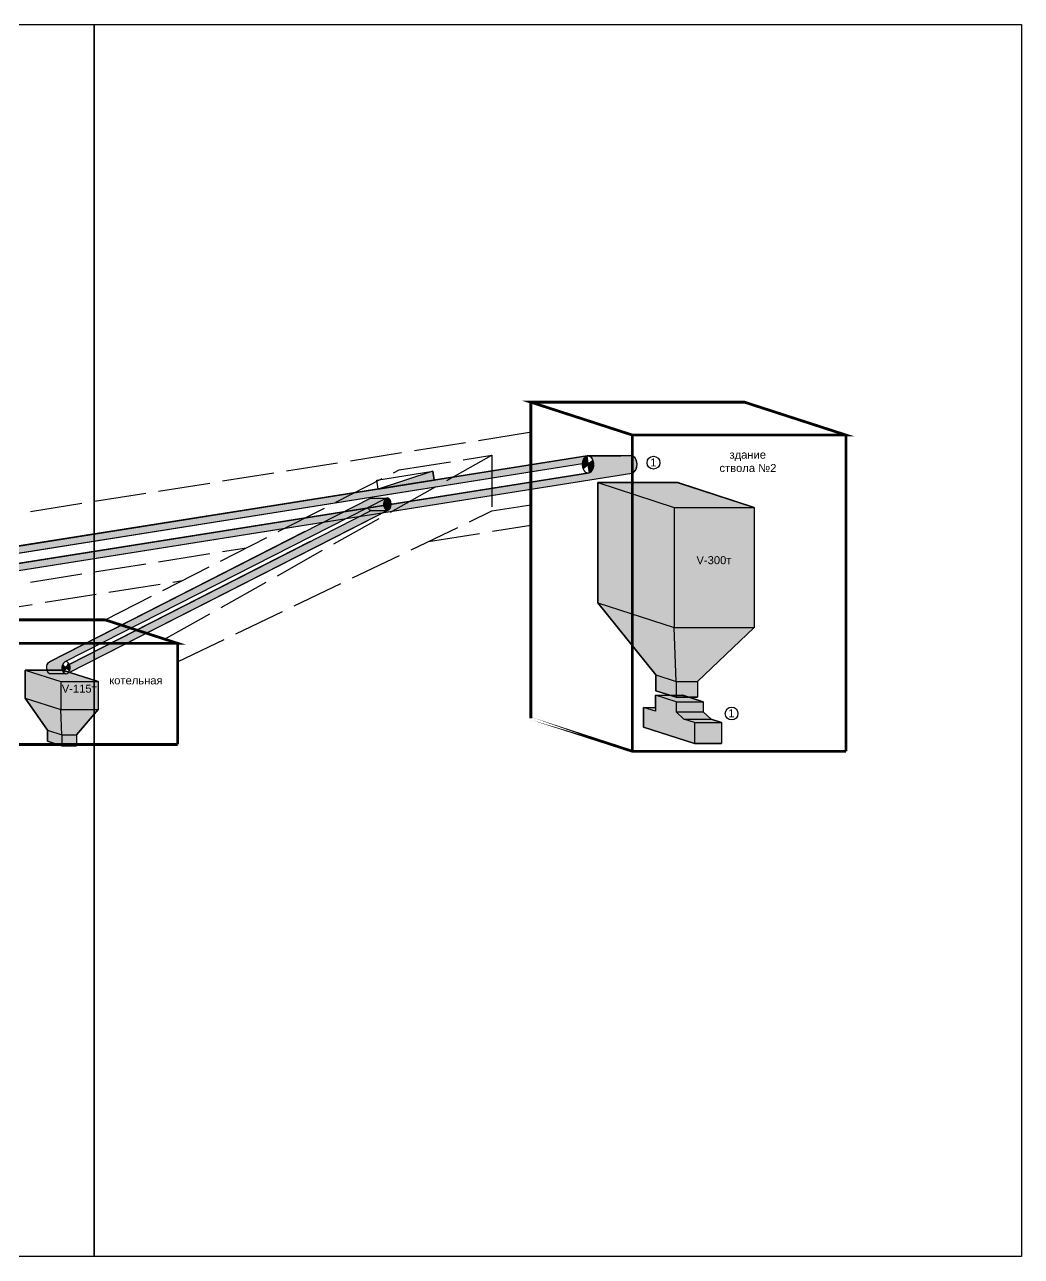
# Model space of a CAD drawing. Header units: millimetres. Extents: x 846 to 2253, y 1154 to 2332.
# Drawn here: x 1474.4 to 1705.3, y 1154.5 to 1439.9 of the extents above; entities that cross this region are included whole.
import ezdxf

# ---------------------------------------------------------------- set-up
doc = ezdxf.new("R2010")
doc.units = ezdxf.units.MM
doc.linetypes.add('ACAD_ISO02W100', pattern=[15, 12, -3])
doc.layers.add('А4', color=7, linetype='Continuous')
doc.styles.get("Standard").update_dxf_attribs({"font": 'ARIAL.TTF'})

# ---------------------------------------------------------------- blocks, each defined once
blk = doc.blocks.new('Бункер породный 300т')
blk.add_hatch(color=3).paths.add_polyline_path([(1840.46, 1323.74), (1869.2, 1323.74), (1896.98, 1314.81), (1896.98, 1271.36), (1876.47, 1251.85), (1876.47, 1246.11), (1868.75, 1246.11), (1861.4, 1248.49), (1861.4, 1254.23), (1840.46, 1280.29)])
for p, q in [((1840.46, 1280.29), (1861.4, 1254.23)), ((1868.75, 1251.85), (1868.02, 1271.36))]:
    blk.add_line(p, q)
for points in [[(1840.46, 1323.74), (1869.2, 1323.74), (1896.98, 1314.81), (1896.98, 1271.36), (1896.98, 1271.36), (1896.98, 1271.36), (1896.98, 1271.36), (1896.98, 1271.36), (1896.98, 1271.36), (1896.98, 1271.36), (1896.98, 1271.36), (1896.98, 1271.36), (1896.98, 1271.36), (1896.98, 1271.36), (1896.98, 1271.36), (1896.98, 1271.36), (1896.98, 1271.36), (1896.98, 1271.36), (1896.98, 1271.36), (1896.98, 1271.36), (1896.98, 1271.36), (1896.98, 1271.36), (1896.98, 1271.36), (1896.98, 1271.36), (1876.47, 1251.85), (1876.47, 1246.11), (1868.75, 1246.11), (1861.4, 1248.49), (1861.4, 1254.23), (1840.46, 1280.29), (1840.46, 1323.74)], [(1840.46, 1323.74), (1868.02, 1314.81), (1896.98, 1314.81), (1869.43, 1323.74), (1840.46, 1323.74)], [(1840.46, 1323.74), (1840.46, 1280.29)], [(1868.02, 1314.81), (1868.02, 1271.36)], [(1896.98, 1314.81), (1896.98, 1271.36)], [(1840.46, 1280.29), (1868.02, 1271.36), (1896.98, 1271.36)], [(1876.47, 1251.85), (1896.98, 1271.36)], [(1861.4, 1254.23), (1868.75, 1251.85), (1876.47, 1251.85)], [(1861.4, 1254.23), (1861.4, 1248.49)], [(1868.75, 1251.85), (1868.75, 1246.11)], [(1876.47, 1251.85), (1876.47, 1246.11)], [(1861.4, 1248.49), (1868.75, 1246.11), (1876.47, 1246.11)]]:
    blk.add_lwpolyline(points)
blk = doc.blocks.new('Конвейер на котельную')
for color, points in [(254, [(1784.69, 1222.53), (1779.86, 1222.53), (1779.62, 1222.57), (1779.43, 1222.65), (1779.25, 1222.77), (1779.07, 1222.94), (1778.95, 1223.1), (1778.86, 1223.24), (1778.78, 1223.38), (1778.68, 1223.61), (1778.6, 1223.87), (1778.53, 1224.18), (1778.49, 1224.48), (1778.48, 1224.77), (1778.49, 1224.99), (1778.52, 1225.26), (1778.56, 1225.52), (1778.63, 1225.77), (1778.71, 1225.99), (1778.83, 1226.26), (1778.98, 1226.49), (1779.13, 1226.67), (1779.45, 1226.91), (1895.57, 1286.12), (1901.29, 1286.12), (1785.04, 1226.89), (1784.73, 1226.65), (1784.52, 1226.39), (1784.33, 1226.05), (1784.2, 1225.68), (1784.13, 1225.36), (1784.09, 1225.02), (1784.09, 1224.53), (1784.13, 1224.18), (1784.2, 1223.84), (1784.4, 1223.34), (1784.61, 1223), (1784.99, 1222.66), (1785.36, 1222.53)]), (254, [(1786.01, 1222.7), (1786.16, 1222.83), (1786.25, 1222.92), (1786.42, 1223.14), (1786.61, 1223.51), (1786.73, 1223.86), (1786.81, 1224.25), (1786.84, 1224.61), (1786.84, 1224.95), (1786.81, 1225.29), (1786.74, 1225.64), (1786.62, 1225.98), (1895.79, 1281.61), (1901.63, 1281.61), (1882.1, 1271.66)]), (0, [(1784.26, 1225.85), (1785.46, 1224.76), (1784.54, 1223.11), (1784.4, 1223.34), (1784.3, 1223.59), (1784.2, 1223.84), (1784.13, 1224.18), (1784.11, 1224.35), (1784.09, 1224.53), (1784.09, 1224.77), (1784.11, 1225.19), (1784.13, 1225.36), (1784.2, 1225.68)]), (0, [(1785.46, 1224.76), (1786.39, 1226.42), (1786.51, 1226.23), (1786.59, 1226.05), (1786.65, 1225.91), (1786.76, 1225.54), (1786.82, 1225.19), (1786.84, 1224.95), (1786.84, 1224.61), (1786.82, 1224.33), (1786.77, 1224.06), (1786.71, 1223.79), (1786.67, 1223.68)])]:
    blk.add_hatch(color=color).paths.add_polyline_path(points)
at = {"true_color": 0xffffff}
h = blk.add_hatch(color=7, dxfattribs=at)
edge = h.paths.add_edge_path()
edge.add_ellipse((1895.79, 1283.85), major_axis=(0, 2.24), ratio=0.618198, start_angle=121.1465, end_angle=180)
edge.add_line((1895.79, 1281.61), (1901.64, 1281.61))
edge.add_line((1901.64, 1281.61), (1901.88, 1281.74))
edge.add_ellipse((1901.64, 1283.95), major_axis=(0, 2.24), ratio=0.618198, start_angle=26.5509, end_angle=196.4537)
edge.add_line((1900.92, 1285.9), (1894.61, 1282.69))
h = blk.add_hatch(color=7, dxfattribs=at)
edge = h.paths.add_edge_path()
edge.add_ellipse((1901.64, 1283.95), major_axis=(0, 2.24), ratio=0.618198, start_angle=-333.4491, end_angle=8.4039)
edge.add_line((1901.43, 1286.17), (1901.02, 1285.95))
for p, q in [((1901.29, 1286.12), (1785.04, 1226.89)), ((1895.57, 1286.12), (1901.29, 1286.12)), ((1901.63, 1281.61), (1786.01, 1222.7)), ((1895.79, 1281.61), (1901.63, 1281.61)), ((1871.82, 1274.04), (1779.45, 1226.91)), ((1873.73, 1270.36), (1786.62, 1225.98)), ((1786.67, 1223.68), (1784.26, 1225.85)), ((1786.39, 1226.42), (1784.54, 1223.1))]:
    blk.add_line(p, q)
for points in [[(1784.69, 1222.53), (1779.86, 1222.53), (1779.62, 1222.57), (1779.43, 1222.65), (1779.25, 1222.77), (1779.07, 1222.94), (1778.95, 1223.1), (1778.86, 1223.24), (1778.78, 1223.38), (1778.68, 1223.61), (1778.6, 1223.87), (1778.53, 1224.18), (1778.49, 1224.48), (1778.48, 1224.77), (1778.49, 1224.99), (1778.52, 1225.26), (1778.56, 1225.52), (1778.63, 1225.77), (1778.71, 1225.99), (1778.83, 1226.26), (1778.98, 1226.49), (1779.13, 1226.67), (1779.45, 1226.91), (1895.57, 1286.12), (1895.57, 1286.12), (1895.57, 1286.12), (1895.57, 1286.12), (1895.57, 1286.12), (1901.29, 1286.12), (1901.29, 1286.12), (1785.04, 1226.89), (1784.73, 1226.65), (1784.52, 1226.39), (1784.33, 1226.05), (1784.2, 1225.68), (1784.13, 1225.36), (1784.09, 1225.02), (1784.09, 1224.53), (1784.13, 1224.18), (1784.2, 1223.84), (1784.4, 1223.34), (1784.61, 1223), (1784.99, 1222.66), (1785.36, 1222.53), (1784.69, 1222.53), (1784.69, 1222.53)], [(1786.01, 1222.7), (1786.16, 1222.83), (1786.25, 1222.92), (1786.42, 1223.14), (1786.61, 1223.51), (1786.73, 1223.86), (1786.81, 1224.25), (1786.84, 1224.61), (1786.84, 1224.95), (1786.81, 1225.29), (1786.74, 1225.64), (1786.62, 1225.98), (1895.79, 1281.61), (1901.63, 1281.61), (1901.63, 1281.61), (1901.63, 1281.61), (1901.63, 1281.61), (1901.63, 1281.61), (1901.63, 1281.61), (1882.1, 1271.66), (1786.01, 1222.7), (1786.16, 1222.83), (1786.25, 1222.92), (1786.25, 1222.92)], [(1784.26, 1225.85), (1785.46, 1224.76), (1784.54, 1223.11), (1784.4, 1223.34), (1784.3, 1223.59), (1784.2, 1223.84), (1784.13, 1224.18), (1784.11, 1224.35), (1784.09, 1224.53), (1784.09, 1224.77), (1784.11, 1225.19), (1784.13, 1225.36), (1784.2, 1225.68), (1784.26, 1225.85)], [(1785.46, 1224.76), (1786.39, 1226.42), (1786.51, 1226.23), (1786.59, 1226.05), (1786.65, 1225.91), (1786.76, 1225.54), (1786.82, 1225.19), (1786.84, 1224.95), (1786.84, 1224.61), (1786.82, 1224.33), (1786.77, 1224.06), (1786.71, 1223.79), (1786.67, 1223.68), (1785.46, 1224.76), (1785.46, 1224.76)]]:
    blk.add_lwpolyline(points)
at = {"extrusion": (0, 0, -1)}
for centre in [(1901.64, 1283.95), (1785.46, 1224.76)]:
    blk.add_ellipse(centre, major_axis=(0, 2.24), ratio=0.618198, dxfattribs=at)
for centre, start_param, end_param in [((1895.79, 1283.85), 3.141593, 4.16878), ((1779.86, 1224.77), 3.034664, 5.985032)]:
    blk.add_ellipse(centre, major_axis=(0, 2.24), ratio=0.618198, start_param=start_param, end_param=end_param, dxfattribs=at)
blk = doc.blocks.new('Конвейер на ствол N2 - 2')
for color, points in [(254, [(1544.94, 1268.68), (1561.32, 1268.68), (1823.29, 1310.34), (1823.38, 1310.35), (1823.71, 1310.46), (1824.02, 1310.66), (1824.26, 1310.87), (1824.5, 1311.17), (1824.68, 1311.46), (1824.84, 1311.83), (1824.99, 1312.31), (1825.09, 1312.81), (1825.13, 1313.28), (1825.13, 1313.71), (1825.07, 1314.24), (1824.93, 1314.83), (1824.72, 1315.36), (1824.41, 1315.85), (1824.03, 1316.24), (1823.54, 1316.51), (1823.14, 1316.57), (1807.4, 1316.56), (1807.1, 1316.53), (1544.55, 1274.92), (1560.92, 1274.92), (1805.42, 1313.8), (1805.54, 1314.55), (1805.77, 1315.24), (1806.13, 1315.85), (1806.34, 1316.09), (1806.62, 1316.32), (1806.77, 1316.4), (1806.97, 1316.49), (1807.4, 1316.56), (1807.43, 1316.56), (1807.78, 1316.51), (1808.16, 1316.33), (1808.5, 1316.05), (1808.79, 1315.68), (1808.9, 1315.51), (1809.09, 1315.11), (1809.27, 1314.53), (1809.39, 1313.63), (1809.36, 1312.85), (1809.25, 1312.28), (1809.02, 1311.62), (1808.73, 1311.11), (1808.42, 1310.76), (1807.99, 1310.46), (1807.72, 1310.36), (1807.61, 1310.34), (1807.26, 1310.33)]), (0, [(1805.63, 1311.99), (1807.4, 1313.44), (1806.95, 1316.48), (1806.62, 1316.32), (1806.34, 1316.09), (1806.08, 1315.77), (1805.87, 1315.45), (1805.73, 1315.15), (1805.63, 1314.84), (1805.54, 1314.55), (1805.5, 1314.37), (1805.44, 1314.03), (1805.42, 1313.76), (1805.41, 1313.44), (1805.42, 1313.08), (1805.45, 1312.82), (1805.49, 1312.56), (1805.56, 1312.25)]), (0, [(1807.4, 1313.44), (1807.85, 1310.4), (1807.99, 1310.46), (1808.2, 1310.61), (1808.47, 1310.81), (1808.73, 1311.11), (1808.87, 1311.37), (1809.04, 1311.69), (1809.16, 1312.03), (1809.3, 1312.56), (1809.36, 1312.98), (1809.38, 1313.31), (1809.37, 1313.76), (1809.37, 1313.92), (1809.31, 1314.25), (1809.21, 1314.76), (1809.16, 1314.89)])]:
    blk.add_hatch(color=color).paths.add_polyline_path(points)
for p, q in [((1544.55, 1274.92), (1807.03, 1316.51)), ((1805.63, 1311.99), (1809.17, 1314.89)), ((1806.95, 1316.48), (1807.85, 1310.4)), ((1807.4, 1316.56), (1819.28, 1316.57)), ((1545.22, 1268.68), (1807.52, 1310.37)), ((1545.22, 1268.68), (1807.19, 1310.34)), ((1560.92, 1274.92), (1805.42, 1313.8)), ((1561.32, 1268.68), (1823.29, 1310.34)), ((1544.55, 1274.92), (1560.92, 1274.92)), ((1544.94, 1268.68), (1556.69, 1268.68)), ((1544.94, 1268.68), (1561.32, 1268.68)), ((1545.22, 1268.68), (1556.97, 1268.68))]:
    blk.add_line(p, q)
for points in [[(1544.94, 1268.68), (1561.32, 1268.68), (1823.29, 1310.34), (1823.29, 1310.34), (1823.29, 1310.34), (1823.29, 1310.34), (1823.29, 1310.34), (1823.29, 1310.34), (1823.29, 1310.34), (1823.38, 1310.35), (1823.71, 1310.46), (1824.02, 1310.66), (1824.26, 1310.87), (1824.5, 1311.17), (1824.68, 1311.46), (1824.84, 1311.83), (1824.99, 1312.31), (1825.09, 1312.81), (1825.13, 1313.28), (1825.13, 1313.71), (1825.07, 1314.24), (1824.93, 1314.83), (1824.72, 1315.36), (1824.41, 1315.85), (1824.03, 1316.24), (1823.54, 1316.51), (1823.14, 1316.57), (1807.4, 1316.56), (1807.1, 1316.53), (1544.55, 1274.92), (1560.92, 1274.92), (1560.92, 1274.92), (1805.42, 1313.8), (1805.54, 1314.55), (1805.77, 1315.24), (1806.13, 1315.85), (1806.34, 1316.09), (1806.62, 1316.32), (1806.77, 1316.4), (1806.97, 1316.49), (1807.4, 1316.56), (1807.43, 1316.56), (1807.78, 1316.51), (1808.16, 1316.33), (1808.5, 1316.05), (1808.79, 1315.68), (1808.9, 1315.51), (1809.09, 1315.11), (1809.27, 1314.53), (1809.39, 1313.63), (1809.36, 1312.85), (1809.25, 1312.28), (1809.02, 1311.62), (1808.73, 1311.11), (1808.42, 1310.76), (1807.99, 1310.46), (1807.72, 1310.36), (1807.61, 1310.34), (1807.26, 1310.33), (1544.94, 1268.68), (1544.94, 1268.68), (1544.94, 1268.68), (1544.94, 1268.68)], [(1805.63, 1311.99), (1807.4, 1313.44), (1806.95, 1316.48), (1806.62, 1316.32), (1806.34, 1316.09), (1806.08, 1315.77), (1805.87, 1315.45), (1805.73, 1315.15), (1805.63, 1314.84), (1805.54, 1314.55), (1805.5, 1314.37), (1805.44, 1314.03), (1805.42, 1313.76), (1805.41, 1313.44), (1805.42, 1313.08), (1805.45, 1312.82), (1805.49, 1312.56), (1805.56, 1312.25), (1805.63, 1311.99), (1805.63, 1311.99)], [(1807.4, 1313.44), (1807.85, 1310.4), (1807.99, 1310.46), (1808.2, 1310.61), (1808.47, 1310.81), (1808.73, 1311.11), (1808.87, 1311.37), (1809.04, 1311.69), (1809.16, 1312.03), (1809.3, 1312.56), (1809.36, 1312.98), (1809.38, 1313.31), (1809.37, 1313.76), (1809.37, 1313.92), (1809.31, 1314.25), (1809.21, 1314.76), (1809.16, 1314.89), (1807.4, 1313.44)]]:
    blk.add_lwpolyline(points)
for centre in [(1807.4, 1313.44), (1544.82, 1271.79)]:
    blk.add_ellipse(centre, major_axis=(0, 3.12), ratio=0.639133)
for centre, start_param, end_param in [((1823.14, 1313.45), 3.215137, 6.283185), ((1560.85, 1271.8), 4.622374, 6.247092)]:
    blk.add_ellipse(centre, major_axis=(0, 3.12), ratio=0.639133, start_param=start_param, end_param=end_param)
blk = doc.blocks.new('Угольный бункер 115т')
blk.add_hatch(color=3).paths.add_polyline_path([(1689.97, 1241.46), (1703.49, 1241.46), (1716.34, 1237.3), (1716.34, 1227.16), (1708.57, 1218.05), (1708.57, 1214.03), (1703.17, 1214.03), (1698.02, 1215.7), (1698.02, 1219.72), (1689.97, 1231.32)])
for p, q in [((1689.97, 1231.32), (1698.02, 1219.72)), ((1703.17, 1218.05), (1702.83, 1227.16))]:
    blk.add_line(p, q)
for points in [[(1689.97, 1241.46), (1702.83, 1237.3), (1716.34, 1237.3), (1703.49, 1241.46), (1689.97, 1241.46)], [(1689.97, 1241.46), (1689.97, 1231.32)], [(1689.97, 1241.46), (1703.49, 1241.46), (1716.34, 1237.3), (1716.34, 1227.16), (1716.34, 1227.16), (1716.34, 1227.16), (1716.34, 1227.16), (1716.34, 1227.16), (1716.34, 1227.16), (1716.34, 1227.16), (1716.34, 1227.16), (1716.34, 1227.16), (1716.34, 1227.16), (1716.34, 1227.16), (1716.34, 1227.16), (1716.34, 1227.16), (1716.34, 1227.16), (1716.34, 1227.16), (1716.34, 1227.16), (1716.34, 1227.16), (1716.34, 1227.16), (1716.34, 1227.16), (1716.34, 1227.16), (1716.34, 1227.16), (1708.57, 1218.05), (1708.57, 1214.03), (1703.17, 1214.03), (1698.02, 1215.7), (1698.02, 1219.72), (1689.97, 1231.32), (1689.97, 1241.46)], [(1702.83, 1237.3), (1702.83, 1227.16)], [(1716.34, 1237.3), (1716.34, 1227.16)], [(1716.34, 1237.3), (1716.34, 1227.16)], [(1689.97, 1231.32), (1702.83, 1227.16), (1716.34, 1227.16)], [(1708.57, 1218.05), (1716.34, 1227.16)], [(1698.02, 1219.72), (1703.17, 1218.05), (1708.57, 1218.05)], [(1698.02, 1219.72), (1698.02, 1215.7)], [(1703.17, 1218.05), (1703.17, 1214.03)], [(1708.57, 1218.05), (1708.57, 1214.03)], [(1698.02, 1215.7), (1703.17, 1214.03), (1708.57, 1214.03)]]:
    blk.add_lwpolyline(points)
blk = doc.blocks.new('Питатель')
blk.add_hatch(color=254).paths.add_polyline_path([(1607.29, 1256.01), (1607.29, 1260.46), (1609.92, 1260.46), (1609.92, 1263.2), (1616, 1263.2), (1620.66, 1261.69), (1620.66, 1259.46), (1622.5, 1257.81), (1624.82, 1257.03), (1624.82, 1252.3), (1618.75, 1252.3)])
for p, q in [((1614.59, 1261.69), (1609.92, 1263.2)), ((1609.92, 1263.2), (1616, 1263.2)), ((1609.92, 1263.2), (1609.92, 1259.6)), ((1614.59, 1261.69), (1614.59, 1259.46)), ((1614.59, 1261.69), (1620.66, 1261.69)), ((1620.66, 1261.69), (1616, 1263.2)), ((1620.66, 1261.69), (1616.07, 1263.18)), ((1620.66, 1261.69), (1620.66, 1260.43)), ((1607.29, 1260.46), (1609.92, 1260.46)), ((1609.92, 1259.6), (1607.29, 1260.46)), ((1607.29, 1260.46), (1607.29, 1256.01)), ((1614.59, 1259.46), (1620.66, 1259.46)), ((1616.35, 1257.81), (1614.59, 1259.46)), ((1622.5, 1257.81), (1620.66, 1259.49)), ((1607.29, 1256.01), (1618.75, 1252.3)), ((1618.75, 1257.03), (1616.35, 1257.81)), ((1616.35, 1257.81), (1622.5, 1257.81)), ((1618.75, 1257.03), (1618.75, 1252.3)), ((1618.75, 1257.03), (1624.82, 1257.03)), ((1624.82, 1257.03), (1622.46, 1257.81)), ((1624.82, 1257.03), (1624.82, 1252.3)), ((1618.75, 1252.3), (1624.82, 1252.3))]:
    blk.add_line(p, q)
blk.add_lwpolyline([(1607.29, 1256.01), (1607.29, 1260.46), (1609.92, 1260.46), (1609.92, 1263.2), (1616, 1263.2), (1620.66, 1261.69), (1620.66, 1259.46), (1622.5, 1257.81), (1624.82, 1257.03), (1624.82, 1252.3), (1618.75, 1252.3), (1607.29, 1256.01), (1607.29, 1256.01)])
blk = doc.blocks.new('МПУ')
at = {"color": 1}
blk.add_circle((903.82, 1241.25), 1.44, dxfattribs=at)
blk.add_text('1', height=1.8).set_placement((903.09, 1240.42))

msp = doc.modelspace()

# ---------------------------------------------------------------- hatches: boundary and pattern name
msp.add_hatch(color=1).paths.add_polyline_path([(1556.27, 1332.29), (1569.24, 1334.35), (1568.91, 1336.43)])

# ---------------------------------------------------------------- linework, layer by layer
at = {"color": 5, "linetype": 'ACAD_ISO02W100'}
for p, q in [((1431.35, 1320.06), (1591.64, 1345.51)), ((1506.81, 1297.53), (1582.62, 1340.15)), ((1561.16, 1336.74), (1582.62, 1340.15)), ((1582.62, 1340.15), (1582.62, 1327.22)), ((1493.06, 1301.99), (1561.16, 1336.74)), ((1582.62, 1327.22), (1591.64, 1328.65)), ((1509.82, 1292.23), (1582.62, 1327.22)), ((1567.94, 1320.16), (1591.64, 1323.92)), ((1431.35, 1303.7), (1525.82, 1318.71)), ((1464.31, 1303.7), (1510.93, 1311.11))]:
    msp.add_line(p, q, dxfattribs=at)
at = {"color": 5, "linetype": 'ACAD_ISO02W100', "const_width": 0.641}
for points in [[(1591.64, 1352.44), (1615.18, 1344.81), (1664.67, 1344.81), (1641.13, 1352.44), (1591.64, 1352.44)], [(1591.64, 1352.44), (1591.64, 1279.16)], [(1615.18, 1344.81), (1615.18, 1271.53)], [(1664.67, 1344.81), (1664.67, 1271.53)], [(1453.47, 1301.99), (1470.23, 1296.56), (1509.82, 1296.56), (1493.06, 1301.99), (1453.47, 1301.99)], [(1509.82, 1296.56), (1509.82, 1273.11)], [(1458.31, 1279.43), (1470.23, 1273.11), (1509.82, 1273.11)], [(1591.64, 1279.16), (1615.18, 1271.53), (1664.67, 1271.53), (1615.18, 1271.53), (1591.64, 1279.16)]]:
    msp.add_lwpolyline(points, dxfattribs=at)
msp.add_lwpolyline([(1615.18, 1344.81), (1615.18, 1307.7)])
at = {"color": 1}
for points in [[(1555.94, 1334.38), (1568.91, 1336.43), (1569.24, 1334.35), (1556.27, 1332.29)], [(1556.27, 1332.29), (1569.24, 1334.35), (1568.91, 1336.43), (1568.91, 1336.43)]]:
    msp.add_lwpolyline(points, close=True, dxfattribs=at)
at = {"layer": 'А4', "color": 2}
for points in [[(1275.76, 1439.92), (1490.51, 1439.92), (1490.51, 1154.49), (1275.76, 1154.49)], [(1490.51, 1439.92), (1705.26, 1439.92), (1705.26, 1154.49), (1490.51, 1154.49)]]:
    msp.add_lwpolyline(points, close=True, dxfattribs=at)

# ---------------------------------------------------------------- block references
for name, p, xscale, yscale, zscale in [('Конвейер на ствол N2 - 2', (446.8, 496.42), 0.6407424000000148, 0.6407424000000148, 0.6407424000000148), ('МПУ', (689.12, 59.92), 1.030000000000001, 1.030000000000001, 1.030000000000001), ('Бункер породный 300т', (427.9, 485.61), 0.6407424000000148, 0.6407424000000148, 0.6407424000000148), ('Конвейер на котельную', (339.97, 506.14), 0.6407424000000148, 0.6407424000000148, 0.6407424000000148), ('Угольный бункер 115т', (391.69, 494.91), 0.6407424000000148, 0.6407424000000148, 0.6407424000000148), ('Питатель', (-37.73, -16.56), 1.030000000000001, 1.030000000000001, 1.030000000000001), ('МПУ', (707.21, 1.8), 1.030000000000001, 1.030000000000001, 1.030000000000001)]:
    msp.add_blockref(name, p, dxfattribs=dict(xscale=xscale, yscale=yscale, zscale=zscale))

# ---------------------------------------------------------------- texts
at = {"char_height": 1.854, "attachment_point": 1}
for s, insert in [('\\pi-4.143;здание \\P\\pi-6.4751;ствола №2', (1641.81, 1341.2)), ('\\pi-4.0197;V-300т', (1634.03, 1316.75)), ('\\pi-5.9951;котельная', (1500.01, 1288.89)), ('\\pi-4.0197;V-115т', (1487.02, 1286.98))]:
    msp.add_mtext(s, dxfattribs=dict(at, insert=insert))

doc.saveas('drawing.dxf')
